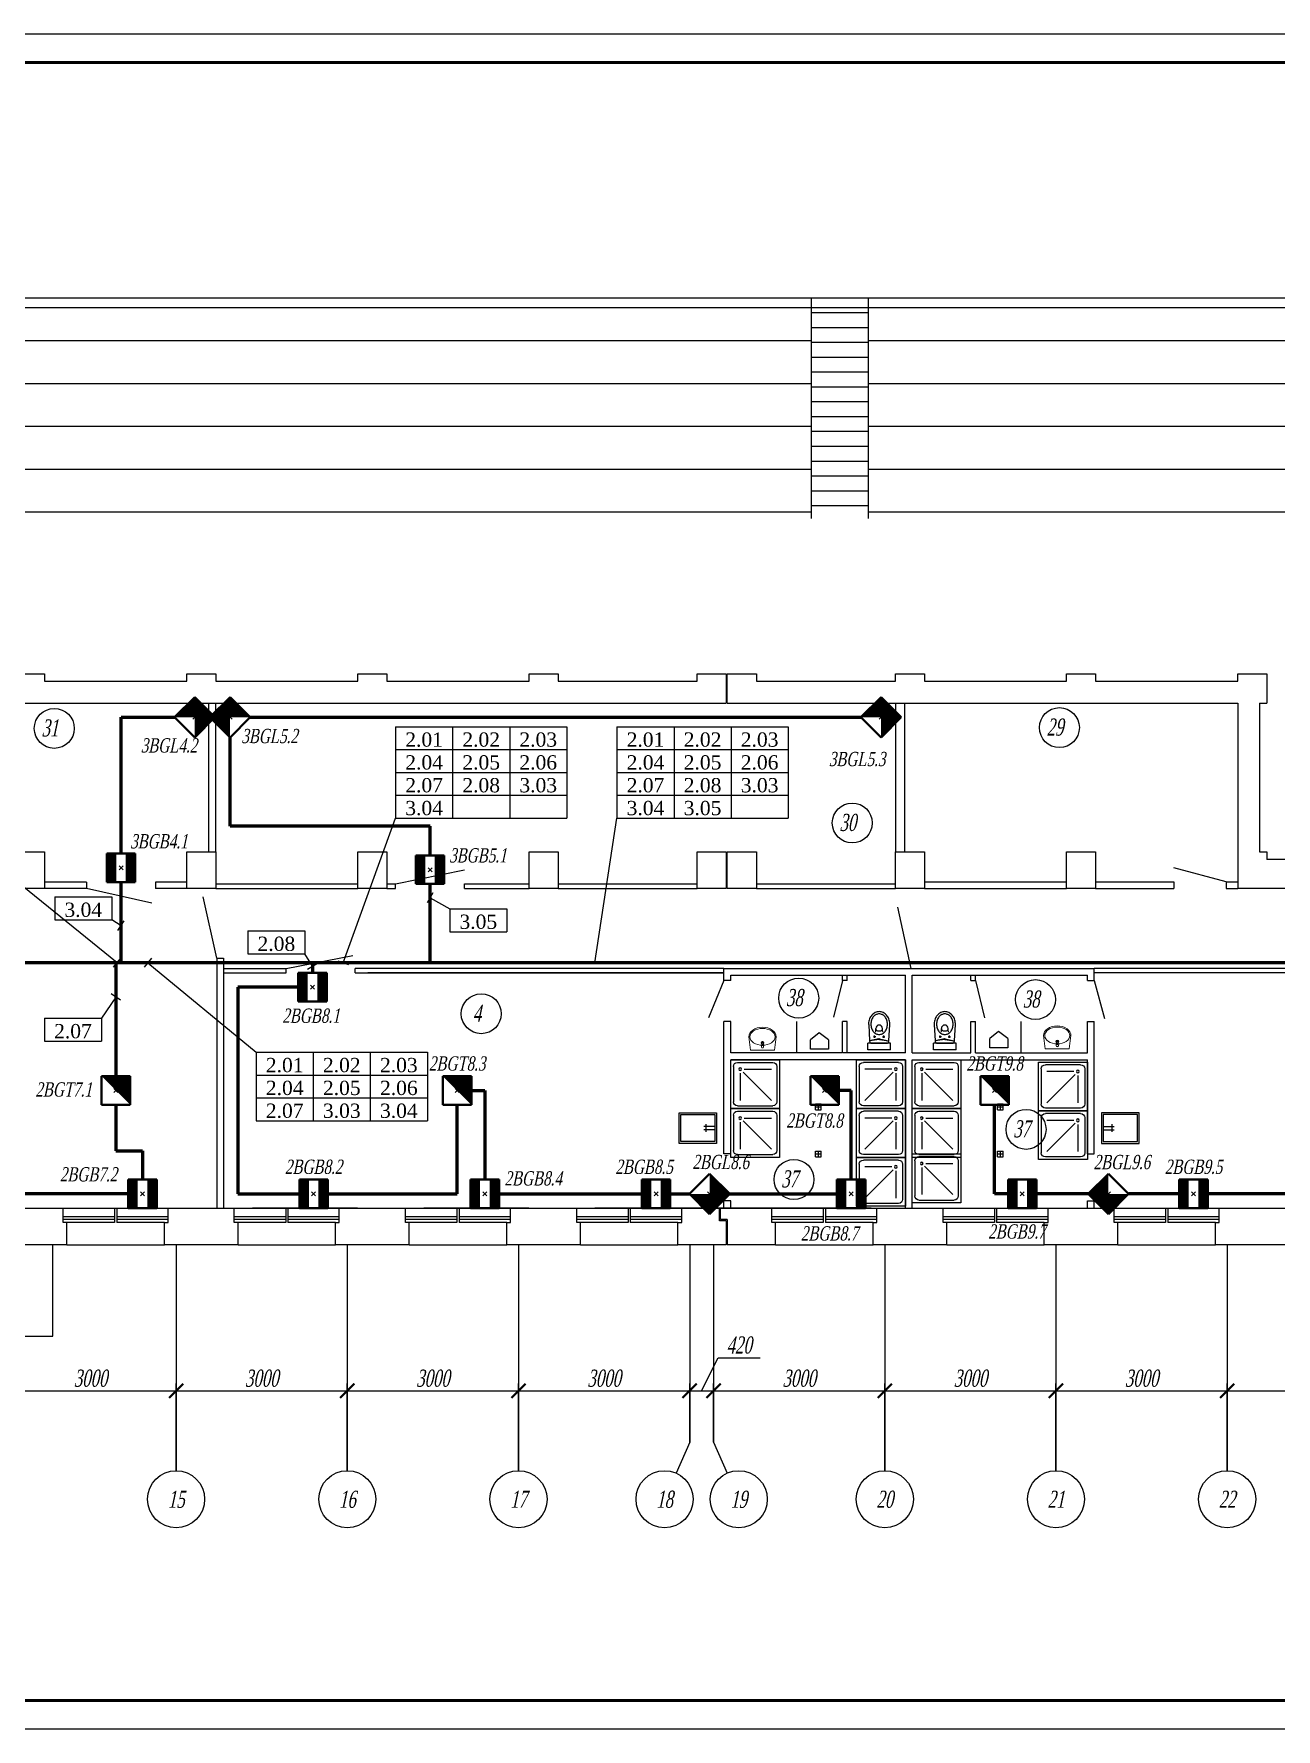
# Model space of a CAD drawing. Extents: x 0 to 1720, y -2086 to 3873.
# Drawn here: x 428.1 to 645.8, y -1192 to -895 of the extents above; entities that cross this region are included whole.
import ezdxf
from ezdxf.enums import TextEntityAlignment as Align

# ---------------------------------------------------------------- set-up
doc = ezdxf.new("R2010")
doc.units = 0
doc.layers.add('EL_DEVICE', color=1, linetype='Continuous', lineweight=40)
doc.layers.add('EL_KABLE', color=9, linetype='Continuous', lineweight=60)
for name, color, linetype in [('EL_DEVICE_NAME', 7, 'Continuous'), ('FORMAT', 134, 'Continuous'), ('OSI', 5, 'Continuous'), ('PLAN', 2, 'Continuous'), ('SYS_PIN', 7, 'Continuous')]:
    doc.layers.add(name, color=color, linetype=linetype)
doc.styles.add('R2_5', font='times.ttf', dxfattribs={"width": 0.65, "oblique": 12, "height": 2.5})
doc.styles.get("Standard").update_dxf_attribs({"font": 'times.ttf'})

# ---------------------------------------------------------------- blocks, each defined once
blk = doc.blocks.new('n')
for points in [[(-6527766, -4118616), (-6527107, -4118616), (-6527107, -4119151), (-6527766, -4119151)], [(-6527735, -4118647), (-6527137, -4118647), (-6527137, -4119120), (-6527735, -4119120)]]:
    blk.add_lwpolyline(points, close=True)
for points in [[(-6527735, -4118854), (-6527544, -4118854)], [(-6527735, -4118910), (-6527544, -4118910)], [(-6527580, -4118817), (-6527580, -4118951)]]:
    blk.add_lwpolyline(points)
blk = doc.blocks.new('раковина')
at = {"lineweight": 0}
for p, q in [((471040, 84579), (471009, 84347)), ((471029, 84347), (471034, 84376)), ((471034, 84376), (471046, 84404)), ((471459, 84579), (471040, 84579)), ((471040, 84578), (471040, 84578)), ((471046, 84404), (471067, 84429)), ((471067, 84429), (471094, 84451)), ((471094, 84451), (471127, 84470)), ((471127, 84470), (471165, 84483)), ((471165, 84483), (471207, 84492)), ((471207, 84492), (471250, 84495)), ((471231, 84521), (471231, 84525)), ((471233, 84489), (471231, 84521)), ((471236, 84481), (471241, 84439)), ((471239, 84502), (471261, 84502)), ((471239, 84502), (471261, 84502)), ((471239, 84490), (471239, 84502)), ((471250, 84495), (471293, 84492)), ((471259, 84439), (471264, 84481)), ((471261, 84502), (471261, 84490)), ((471267, 84489), (471269, 84521)), ((471269, 84521), (471269, 84525)), ((471293, 84492), (471334, 84483)), ((471334, 84483), (471372, 84470)), ((471372, 84470), (471405, 84451)), ((471405, 84451), (471433, 84429)), ((471433, 84429), (471453, 84404)), ((471453, 84404), (471466, 84376)), ((471489, 84347), (471459, 84579)), ((471459, 84578), (471459, 84578)), ((471466, 84376), (471469, 84347)), ((471009, 84347), (471014, 84314)), ((471014, 84314), (471028, 84283)), ((471028, 84283), (471050, 84253)), ((471034, 84318), (471029, 84347)), ((471046, 84291), (471034, 84318)), ((471067, 84265), (471046, 84291)), ((471050, 84253), (471080, 84228)), ((471094, 84243), (471067, 84265)), ((471080, 84228), (471116, 84207)), ((471127, 84225), (471094, 84243)), ((471116, 84207), (471158, 84191)), ((471165, 84211), (471127, 84225)), ((471158, 84191), (471203, 84182)), ((471207, 84203), (471165, 84211)), ((471203, 84182), (471250, 84179)), ((471250, 84200), (471207, 84203)), ((471293, 84203), (471250, 84200)), ((471250, 84179), (471297, 84182)), ((471334, 84211), (471293, 84203)), ((471297, 84182), (471342, 84191)), ((471372, 84225), (471334, 84211)), ((471342, 84191), (471383, 84207)), ((471405, 84243), (471372, 84225)), ((471383, 84207), (471420, 84228)), ((471433, 84265), (471405, 84243)), ((471420, 84228), (471449, 84253)), ((471453, 84291), (471433, 84265)), ((471449, 84253), (471472, 84283)), ((471466, 84318), (471453, 84291)), ((471469, 84347), (471466, 84318)), ((471472, 84283), (471485, 84314)), ((471485, 84314), (471489, 84347))]:
    blk.add_line(p, q, dxfattribs=at)
for centre, radius, start, end in [((471250, 84452), 24, 0, 180), ((471250, 84452), 24, 180, 0), ((471250, 84522), 20, 339.2856, 200.7144), ((471250, 84522), 19.2, 7.8374, 171.8967), ((471250, 84491), 16.9, 185.1696, 354.8304), ((471250, 84490), 16.9, 185.1696, 354.8304), ((471250, 84490), 10.9, 180, 0), ((471250, 84440), 8.95, 187.1389, 352.8611)]:
    blk.add_arc(centre, radius, start, end, dxfattribs=at)
blk = doc.blocks.new('PL_SHOWER_TRAY')
for p, q in [((0.45, 0.9), (-0.45, 0.9)), ((-0.45, 0.9), (-0.45, 0)), ((-0.4, 0.125), (-0.4, 0.775)), ((-0.325, 0.85), (0.325, 0.85)), ((-0.275, 0.25), (-0.275, 0.75)), ((-0.222, 0.228), (0.3, 0.75)), ((0.4, 0.125), (0.4, 0.775)), ((0.45, 0), (0.45, 0.9)), ((-0.45, 0), (0.45, 0)), ((-0.325, 0.05), (0.325, 0.05)), ((-0.2, 0.175), (0.3, 0.175))]:
    blk.add_line(p, q)
blk.add_circle((-0.275, 0.175), 0.025)
for centre, start, end in [((-0.325, 0.775), 90, 180), ((0.325, 0.775), 360, 90), ((-0.325, 0.125), 180, 270), ((0.325, 0.125), 270, 360)]:
    blk.add_arc(centre, 0.075, start, end)
blk = doc.blocks.new('PODDON')
at = {"xscale": -1000, "yscale": 1000, "zscale": 1000, "rotation": 270}
blk.add_blockref('PL_SHOWER_TRAY', (-338, -13), dxfattribs=at)
blk = doc.blocks.new('_ArchTick')
at = {"const_width": 0.15}
blk.add_lwpolyline([(-0.5, -0.5), (0.5, 0.5)], dxfattribs=at)
blk = doc.blocks.new('OS_DAT_BGB')
at = {"layer": 'EL_DEVICE'}
for p, q in [((-2.5, 2.5), (2.5, 2.5)), ((-2.5, -2.5), (-2.5, 2.5)), ((2.5, 2.5), (2.5, -2.5)), ((2.5, -2.5), (-2.5, -2.5))]:
    blk.add_line(p, q, dxfattribs=at)
at = {"layer": 'EL_DEVICE', "const_width": 1.67}
for points in [[(-1.67, 2.5), (-1.67, -2.5)], [(1.67, 2.5), (1.67, -2.5)]]:
    blk.add_lwpolyline(points, dxfattribs=at)
blk = doc.blocks.new('CONNECTOR_SQUARE')
at = {"layer": 'SYS_PIN'}
for p, q in [((-0.35, 0.35), (0.35, -0.35)), ((0.35, 0.35), (-0.35, -0.35))]:
    blk.add_line(p, q, dxfattribs=at)
blk = doc.blocks.new('OS_DAT_BGT')
at = {"layer": 'EL_DEVICE'}
for p, q in [((-2.5, 2.5), (2.5, 2.5)), ((-2.5, -2.5), (-2.5, 2.5)), ((2.5, 2.5), (2.5, -2.5)), ((2.5, -2.5), (-2.5, -2.5))]:
    blk.add_line(p, q, dxfattribs=at)
blk.add_lwpolyline([(2.5, 2.5, 0, 7.07, 0), (0, 0, 7.07, 7.07, 0)], format="xyseb", dxfattribs=at)
blk = doc.blocks.new('OS_DAT_BGL')
at = {"layer": 'EL_DEVICE'}
for p, q in [((-2.5, 2.5), (2.5, 2.5)), ((-2.5, -2.5), (-2.5, 2.5)), ((2.5, 2.5), (2.5, -2.5)), ((2.5, -2.5), (-2.5, -2.5))]:
    blk.add_line(p, q, dxfattribs=at)
for points in [[(-2.5, 2.5, 0, 7.07, 0), (0, 0, 7.07, 7.07, 0)], [(2.5, 2.5, 0, 7.07, 0), (0, 0, 7.07, 7.07, 0)]]:
    blk.add_lwpolyline(points, format="xyseb", dxfattribs=at)

msp = doc.modelspace()

# ---------------------------------------------------------------- linework, layer by layer
for p, q in [((491.46, -1016.38), (521.46, -1016.38)), ((491.46, -1016.38), (491.46, -1032.38)), ((501.46, -1016.38), (501.46, -1032.38)), ((511.46, -1016.38), (511.46, -1032.38)), ((521.46, -1016.38), (521.46, -1032.38)), ((530.26, -1016.38), (560.26, -1016.38)), ((530.26, -1016.38), (530.26, -1032.38)), ((540.26, -1016.38), (540.26, -1032.38)), ((550.26, -1016.38), (550.26, -1032.38)), ((560.26, -1016.38), (560.26, -1032.38)), ((491.46, -1020.38), (521.46, -1020.38)), ((530.26, -1020.38), (560.26, -1020.38)), ((491.46, -1024.38), (521.46, -1024.38)), ((530.26, -1024.38), (560.26, -1024.38)), ((491.46, -1028.38), (521.46, -1028.38)), ((530.26, -1028.38), (560.26, -1028.38)), ((482.26, -1057.73), (491.46, -1032.38)), ((491.46, -1032.38), (521.46, -1032.38)), ((526.36, -1057.73), (530.26, -1032.38)), ((530.26, -1032.38), (560.26, -1032.38)), ((442.67, -1057.73), (414.83, -1035.25)), ((431.73, -1046.2), (441.73, -1046.2)), ((431.73, -1046.2), (431.73, -1050.2)), ((441.73, -1046.2), (441.73, -1050.2)), ((497.98, -1045.51), (497.02, -1047.26)), ((497.5, -1046.38), (500.96, -1048.3)), ((500.96, -1048.3), (510.96, -1048.3)), ((500.96, -1048.3), (500.96, -1052.3)), ((510.96, -1048.3), (510.96, -1052.3)), ((431.73, -1050.2), (441.73, -1050.2)), ((443.35, -1051.25), (441.73, -1050.2)), ((442.8, -1052.08), (443.89, -1050.41)), ((465.57, -1052.16), (475.57, -1052.16)), ((465.57, -1052.16), (465.57, -1056.16)), ((475.57, -1052.16), (475.57, -1056.16)), ((500.96, -1052.3), (510.96, -1052.3)), ((442.04, -1058.51), (443.3, -1056.96)), ((448.66, -1056.96), (447.39, -1058.5)), ((465.57, -1056.16), (475.57, -1056.16)), ((476.9, -1058.33), (475.57, -1056.16)), ((448.03, -1057.73), (467.03, -1073.41)), ((476.05, -1058.86), (477.75, -1057.81)), ((481.32, -1057.39), (483.2, -1058.07)), ((525.37, -1057.58), (527.34, -1057.89)), ((443.27, -1064.3), (441.62, -1063.17)), ((442.45, -1063.74), (439.92, -1067.47)), ((429.92, -1067.47), (439.92, -1067.47)), ((429.92, -1067.47), (429.92, -1071.47)), ((439.92, -1067.47), (439.92, -1071.47)), ((429.92, -1071.47), (439.92, -1071.47)), ((467.03, -1073.41), (497.03, -1073.41)), ((467.03, -1073.41), (467.03, -1085.41)), ((477.03, -1073.41), (477.03, -1085.41)), ((487.03, -1073.41), (487.03, -1085.41)), ((497.03, -1073.41), (497.03, -1085.41)), ((467.03, -1077.41), (497.03, -1077.41)), ((467.03, -1081.41), (497.03, -1081.41)), ((467.03, -1085.41), (497.03, -1085.41))]:
    msp.add_line(p, q)
at = {"layer": 'EL_KABLE'}
for p, q in [((443.35, -1038.6), (443.35, -1014.73)), ((443.35, -1014.73), (452.71, -1014.73)), ((465.99, -1014.73), (573.01, -1014.73)), ((462.45, -1033.78), (462.45, -1018.26)), ((497.5, -1033.78), (462.45, -1033.78)), ((497.5, -1038.93), (497.5, -1033.78)), ((443.35, -1057.73), (443.35, -1043.6)), ((497.5, -1057.73), (497.5, -1043.93)), ((1183.2, -1057.73), (41.9, -1057.73)), ((1183.2, -1057.73), (69.9, -1057.73)), ((1183.2, -1057.73), (81.4, -1057.73)), ((1183.2, -1057.73), (101.73, -1057.73)), ((1183.2, -1057.73), (160.37, -1057.73)), ((1183.2, -1057.73), (206.74, -1057.73)), ((1183.2, -1057.73), (269.6, -1057.73)), ((1183.2, -1057.73), (442.45, -1057.73)), ((442.45, -1057.73), (442.45, -1077.63)), ((1183.2, -1057.73), (443.35, -1057.73)), ((1183.2, -1057.73), (476.9, -1057.73)), ((476.9, -1057.73), (476.9, -1059.53)), ((1183.2, -1057.73), (497.5, -1057.73)), ((474.4, -1062.03), (463.8, -1062.03)), ((463.8, -1062.03), (463.8, -1098.23)), ((504.75, -1080.13), (507.1, -1080.13)), ((507.1, -1080.13), (507.1, -1095.73)), ((571.3, -1080.13), (569.15, -1080.13)), ((571.3, -1095.73), (571.3, -1080.13)), ((442.45, -1082.63), (442.45, -1090.68)), ((502.25, -1098.23), (502.25, -1082.63)), ((596.45, -1098.23), (596.45, -1082.63)), ((442.45, -1090.68), (447.1, -1090.68)), ((447.1, -1090.68), (447.1, -1095.73)), ((444.6, -1098.23), (419.55, -1098.23)), ((463.8, -1098.23), (474.6, -1098.23)), ((479.6, -1098.23), (502.25, -1098.23)), ((509.6, -1098.23), (534.6, -1098.23)), ((539.6, -1098.23), (542.96, -1098.23)), ((550.04, -1098.23), (568.8, -1098.23)), ((598.8, -1098.23), (596.45, -1098.23)), ((612.86, -1098.23), (603.8, -1098.23)), ((628.8, -1098.23), (619.94, -1098.23)), ((656.65, -1098.23), (633.8, -1098.23))]:
    msp.add_line(p, q, dxfattribs=at)
at = {"layer": 'FORMAT'}
msp.add_lwpolyline([(0, -895), (1720.39, -895), (1720.39, -1192), (0, -1192)], close=True, dxfattribs=at)
at = {"layer": 'FORMAT', "lineweight": 50}
msp.add_lwpolyline([(20, -1187), (20, -900), (1715.39, -900), (1715.39, -1187)], close=True, dxfattribs=at)
at = {"layer": 'OSI'}
for p, q in [((453, -1107.13), (453, -1146.73)), ((453, -1107.75), (453, -1133.98)), ((483, -1107.13), (483, -1146.73)), ((483, -1107.75), (483, -1133.98)), ((513, -1107.13), (513, -1146.73)), ((513, -1107.75), (513, -1133.98)), ((543, -1107.13), (543, -1141.73)), ((543, -1107.75), (543, -1133.98)), ((543, -1107.75), (543, -1133.98)), ((547.2, -1107.13), (547.2, -1141.73)), ((547.2, -1107.75), (547.2, -1133.98)), ((577.2, -1107.13), (577.2, -1146.73)), ((577.2, -1107.75), (577.2, -1133.98)), ((607.2, -1107.13), (607.2, -1146.73)), ((607.2, -1107.75), (607.2, -1133.98)), ((607.2, -1107.75), (607.2, -1133.98)), ((637.2, -1107.13), (637.2, -1146.73)), ((637.2, -1107.75), (637.2, -1133.98)), ((637.2, -1107.75), (637.2, -1133.98)), ((453, -1108.73), (453, -1133.98)), ((483, -1109.35), (483, -1133.98)), ((513, -1108.73), (513, -1133.98)), ((547.2, -1109.35), (547.2, -1133.98)), ((577.2, -1108.73), (577.2, -1133.98)), ((545.1, -1132.73), (548.01, -1126.96)), ((548.01, -1126.96), (555.34, -1126.96)), ((421, -1132.73), (455, -1132.73)), ((451, -1132.73), (485, -1132.73)), ((481, -1132.73), (515, -1132.73)), ((511, -1132.73), (545, -1132.73)), ((541, -1132.73), (549.2, -1132.73)), ((545.2, -1132.73), (579.2, -1132.73)), ((575.2, -1132.73), (609.2, -1132.73)), ((605.2, -1132.73), (639.2, -1132.73)), ((635.2, -1132.73), (669.2, -1132.73))]:
    msp.add_line(p, q, dxfattribs=at)
at = {"layer": 'OSI', "lineweight": 25}
for p, q in [((453, -1146.73), (453, -1131.48)), ((453, -1146.73), (453, -1131.48)), ((483, -1146.73), (483, -1131.48)), ((483, -1146.73), (483, -1131.48)), ((513, -1146.73), (513, -1131.48)), ((513, -1146.73), (513, -1131.48)), ((543, -1141.73), (543, -1131.48)), ((543, -1141.73), (543, -1131.48)), ((547.2, -1141.73), (547.2, -1131.48)), ((547.2, -1141.73), (547.2, -1131.48)), ((577.2, -1146.73), (577.2, -1131.48)), ((577.2, -1146.73), (577.2, -1131.48)), ((607.2, -1146.73), (607.2, -1131.48)), ((607.2, -1146.73), (607.2, -1131.48)), ((637.2, -1146.73), (637.2, -1131.48)), ((637.2, -1146.73), (637.2, -1131.48)), ((543, -1141.73), (540.61, -1147.15)), ((547.2, -1141.73), (549.59, -1147.15))]:
    msp.add_line(p, q, dxfattribs=at)
for centre in [(453, -1151.73), (483, -1151.73), (513, -1151.73), (538.6, -1151.73), (551.6, -1151.73), (577.2, -1151.73), (607.2, -1151.73), (637.2, -1151.73)]:
    msp.add_circle(centre, 5, dxfattribs=at)
at = {"layer": 'PLAN'}
for p, q in [((33, -941.23), (1460.2, -941.23)), ((564.3, -941.23), (564.3, -979.89)), ((574.3, -941.23), (574.3, -979.89)), ((37.4, -942.93), (1380.89, -942.93)), ((564.3, -943.83), (574.3, -943.83)), ((564.3, -946.43), (574.3, -946.43)), ((397, -948.73), (564.3, -948.73)), ((564.3, -949.03), (574.3, -949.03)), ((574.3, -948.73), (719.05, -948.73)), ((564.3, -951.63), (574.3, -951.63)), ((397, -956.23), (564.3, -956.23)), ((564.3, -954.23), (574.3, -954.23)), ((574.3, -956.23), (719.05, -956.23)), ((564.3, -956.83), (574.3, -956.83)), ((564.3, -959.43), (574.3, -959.43)), ((564.3, -962.03), (574.3, -962.03)), ((397, -963.73), (564.3, -963.73)), ((564.3, -964.63), (574.3, -964.63)), ((574.3, -963.73), (719.05, -963.73)), ((564.3, -967.23), (574.3, -967.23)), ((564.3, -969.83), (574.3, -969.83)), ((397, -971.23), (564.3, -971.23)), ((564.3, -972.43), (574.3, -972.43)), ((574.3, -971.23), (719.05, -971.23)), ((564.3, -975.03), (574.3, -975.03)), ((397, -978.73), (564.3, -978.73)), ((564.3, -977.63), (574.3, -977.63)), ((574.3, -978.73), (719.05, -978.73)), ((424.85, -1007.13), (429.95, -1007.13)), ((429.95, -1007.13), (429.95, -1008.43)), ((429.95, -1008.43), (454.85, -1008.43)), ((454.85, -1007.13), (459.95, -1007.13)), ((454.85, -1008.43), (454.85, -1007.13)), ((459.95, -1007.13), (459.95, -1008.43)), ((459.95, -1008.43), (484.85, -1008.43)), ((484.85, -1007.13), (489.95, -1007.13)), ((484.85, -1008.43), (484.85, -1007.13)), ((489.95, -1007.13), (489.95, -1008.43)), ((489.95, -1008.43), (514.85, -1008.43)), ((514.85, -1007.13), (519.95, -1007.13)), ((514.85, -1008.43), (514.85, -1007.13)), ((519.95, -1007.13), (519.95, -1008.43)), ((519.95, -1008.43), (544.3, -1008.43)), ((544.3, -1007.13), (549.4, -1007.13)), ((544.3, -1008.43), (544.3, -1007.13)), ((549.4, -1007.13), (549.4, -1012.23)), ((549.6, -1007.13), (554.7, -1007.13)), ((549.6, -1012.23), (549.6, -1007.13)), ((554.7, -1007.13), (554.7, -1008.43)), ((554.7, -1008.43), (579.05, -1008.43)), ((579.05, -1007.13), (584.15, -1007.13)), ((579.05, -1008.43), (579.05, -1007.13)), ((584.15, -1007.13), (584.15, -1008.43)), ((584.15, -1008.43), (609.05, -1008.43)), ((609.05, -1007.13), (614.15, -1007.13)), ((609.05, -1008.43), (609.05, -1007.13)), ((614.15, -1007.13), (614.15, -1008.43)), ((614.15, -1008.43), (639.05, -1008.43)), ((639.05, -1007.13), (644.15, -1007.13)), ((639.05, -1008.43), (639.05, -1007.13)), ((644.15, -1007.13), (644.15, -1012.23)), ((249.95, -1012.23), (549.4, -1012.23)), ((458.75, -1038.33), (458.75, -1012.23)), ((459.95, -1038.33), (459.95, -1012.23)), ((549.6, -1012.23), (639.05, -1012.23)), ((579.05, -1012.23), (579.05, -1038.33)), ((580.65, -1012.23), (580.65, -1038.33)), ((639.05, -1012.23), (639.05, -1044.73)), ((642.85, -1012.23), (644.15, -1012.23)), ((642.85, -1012.23), (642.85, -1038.33)), ((424.85, -1038.33), (429.95, -1038.33)), ((429.95, -1038.33), (429.95, -1044.73)), ((454.85, -1044.73), (454.85, -1038.33)), ((454.85, -1038.33), (459.95, -1038.33)), ((459.95, -1038.33), (459.95, -1044.73)), ((484.85, -1044.73), (484.85, -1038.33)), ((484.85, -1038.33), (489.95, -1038.33)), ((489.95, -1038.33), (489.95, -1044.73)), ((514.85, -1044.73), (514.85, -1038.33)), ((514.85, -1038.33), (519.95, -1038.33)), ((519.95, -1038.33), (519.95, -1044.73)), ((544.3, -1044.73), (544.3, -1038.33)), ((544.3, -1038.33), (549.4, -1038.33)), ((549.4, -1038.33), (549.4, -1044.73)), ((549.6, -1044.73), (549.6, -1038.33)), ((549.6, -1038.33), (554.7, -1038.33)), ((554.7, -1038.33), (554.7, -1044.73)), ((579.05, -1044.73), (579.05, -1038.33)), ((579.05, -1038.33), (584.15, -1038.33)), ((584.15, -1038.33), (584.15, -1044.73)), ((609.05, -1044.73), (609.05, -1038.33)), ((609.05, -1038.33), (614.15, -1038.33)), ((614.15, -1038.33), (614.15, -1044.73)), ((642.85, -1038.33), (644.15, -1038.33)), ((644.15, -1038.33), (644.15, -1039.63)), ((491.45, -1043.93), (503.55, -1041.43)), ((637.05, -1043.53), (627.85, -1041.13)), ((669.05, -1039.63), (644.15, -1039.63)), ((429.95, -1044.73), (424.85, -1044.73)), ((437.3, -1043.6), (429.95, -1043.6)), ((437.3, -1044.73), (429.95, -1044.73)), ((437.3, -1043.6), (437.3, -1044.73)), ((448.75, -1047.31), (437.3, -1044.73)), ((454.85, -1043.6), (449.4, -1043.6)), ((449.4, -1043.6), (449.4, -1044.73)), ((454.85, -1044.73), (449.4, -1044.73)), ((459.95, -1044.73), (454.85, -1044.73)), ((459.95, -1043.93), (483.35, -1043.93)), ((459.95, -1044.73), (483.35, -1044.73)), ((483.35, -1043.93), (484.85, -1043.93)), ((483.35, -1044.73), (484.85, -1044.73)), ((489.95, -1044.73), (484.85, -1044.73)), ((489.95, -1043.93), (491.45, -1043.93)), ((489.95, -1044.73), (491.45, -1044.73)), ((491.45, -1044.73), (491.45, -1043.93)), ((503.55, -1043.93), (514.85, -1043.93)), ((503.55, -1044.73), (503.55, -1043.93)), ((503.55, -1044.73), (514.85, -1044.73)), ((519.95, -1044.73), (514.85, -1044.73)), ((519.95, -1043.93), (544.3, -1043.93)), ((519.95, -1044.73), (544.3, -1044.73)), ((549.4, -1044.73), (544.3, -1044.73)), ((554.7, -1044.73), (549.6, -1044.73)), ((554.7, -1043.93), (579.05, -1043.93)), ((554.7, -1044.73), (579.05, -1044.73)), ((584.15, -1044.73), (579.05, -1044.73)), ((584.15, -1043.53), (609.05, -1043.53)), ((584.15, -1044.73), (609.05, -1044.73)), ((614.15, -1044.73), (609.05, -1044.73)), ((614.15, -1043.53), (627.85, -1043.53)), ((614.15, -1044.73), (627.85, -1044.73)), ((627.85, -1043.53), (627.85, -1044.73)), ((637.05, -1043.53), (639.05, -1043.53)), ((637.05, -1043.53), (637.05, -1044.73)), ((637.05, -1044.73), (639.05, -1044.73)), ((740.5, -1044.73), (639.05, -1044.73)), ((460.11, -1056.93), (457.73, -1046.17)), ((581.83, -1058.73), (579.46, -1047.97)), ((460.11, -1056.93), (461.3, -1056.93)), ((460.11, -1056.93), (460.11, -1100.86)), ((461.3, -1056.93), (461.3, -1059.53)), ((472.3, -1058.73), (483.97, -1056.44)), ((461.3, -1058.73), (472.3, -1058.73)), ((461.3, -1059.53), (472.3, -1059.53)), ((461.3, -1059.53), (461.3, -1100.73)), ((472.3, -1059.53), (472.3, -1058.73)), ((549, -1058.73), (484.4, -1058.73)), ((484.4, -1059.53), (484.4, -1058.73)), ((484.4, -1059.53), (549, -1059.53)), ((549, -1059.53), (486.6, -1059.53)), ((549, -1060.83), (549, -1058.73)), ((549, -1058.73), (613.9, -1058.73)), ((550.2, -1060.83), (550.2, -1059.93)), ((550.2, -1059.93), (580.8, -1059.93)), ((569.8, -1060.83), (569.8, -1059.93)), ((570.6, -1060.83), (570.6, -1059.93)), ((580.8, -1073.53), (580.8, -1059.93)), ((582, -1073.53), (582, -1059.93)), ((582, -1059.93), (612.7, -1059.93)), ((592.3, -1060.83), (592.3, -1059.93)), ((593.1, -1060.83), (593.1, -1059.93)), ((612.7, -1060.83), (612.7, -1059.93)), ((678.5, -1058.73), (613.9, -1058.73)), ((613.9, -1060.83), (613.9, -1058.73)), ((678.51, -1059.53), (613.91, -1059.53)), ((549, -1060.83), (546.3, -1067.37)), ((550.2, -1060.83), (549, -1060.83)), ((569.8, -1060.83), (568.23, -1067.29)), ((570.6, -1060.83), (569.8, -1060.83)), ((592.3, -1060.83), (593.1, -1060.83)), ((593.1, -1060.83), (594.67, -1067.37)), ((612.7, -1060.83), (613.9, -1060.83)), ((613.9, -1060.83), (615.71, -1067.5)), ((549, -1091.23), (549, -1068.03)), ((550.2, -1068.03), (549, -1068.03)), ((550.2, -1073.53), (550.2, -1068.03)), ((561.78, -1073.53), (561.78, -1068.03)), ((569.8, -1073.53), (569.8, -1068.03)), ((570.6, -1068.03), (569.8, -1068.03)), ((569.8, -1073.53), (569.8, -1068.03)), ((570.6, -1073.53), (570.6, -1068.03)), ((574.37, -1068.54), (574.54, -1071.42)), ((577.89, -1071.42), (578.06, -1068.54)), ((585.87, -1068.54), (586.04, -1071.42)), ((589.39, -1071.42), (589.56, -1068.54)), ((592.3, -1073.53), (592.3, -1068.03)), ((592.3, -1068.03), (593.1, -1068.03)), ((593.1, -1073.53), (593.1, -1068.03)), ((601.12, -1073.53), (601.12, -1068.03)), ((612.7, -1073.53), (612.7, -1068.03)), ((612.7, -1068.03), (613.9, -1068.03)), ((613.9, -1091.23), (613.9, -1068.03)), ((565.68, -1069.99), (564.17, -1071.25)), ((564.17, -1072.85), (564.17, -1071.25)), ((567.32, -1071.25), (565.68, -1069.99)), ((567.32, -1071.25), (567.32, -1072.85)), ((578.21, -1071.8), (574.21, -1071.8)), ((578.21, -1071.8), (574.21, -1071.8)), ((574.21, -1073), (574.21, -1071.8)), ((574.21, -1073), (574.21, -1071.8)), ((576.14, -1071.07), (574.54, -1071.4)), ((574.54, -1071.42), (574.55, -1071.61)), ((576.19, -1071.2), (574.56, -1071.4)), ((574.75, -1071.8), (577.68, -1071.8)), ((575.61, -1070.7), (575.21, -1070.7)), ((575.41, -1070.9), (575.41, -1070.5)), ((575.61, -1069.35), (575.61, -1069.25)), ((575.61, -1069.7), (575.61, -1069.35)), ((575.91, -1069.65), (576.51, -1069.65)), ((576.24, -1071.2), (577.87, -1071.4)), ((576.28, -1071.07), (577.87, -1071.4)), ((576.81, -1069.35), (576.81, -1069.25)), ((576.81, -1069.7), (576.81, -1069.35)), ((576.81, -1070.7), (577.21, -1070.7)), ((577.01, -1070.9), (577.01, -1070.5)), ((577.87, -1071.61), (577.89, -1071.42)), ((578.21, -1073), (578.21, -1071.8)), ((578.21, -1073), (578.21, -1071.8)), ((589.71, -1071.8), (585.71, -1071.8)), ((589.71, -1071.8), (585.71, -1071.8)), ((585.71, -1073), (585.71, -1071.8)), ((585.71, -1073), (585.71, -1071.8)), ((587.64, -1071.07), (586.04, -1071.4)), ((586.04, -1071.42), (586.05, -1071.61)), ((587.69, -1071.2), (586.05, -1071.4)), ((586.25, -1071.8), (589.17, -1071.8)), ((587.11, -1070.7), (586.71, -1070.7)), ((586.91, -1070.9), (586.91, -1070.5)), ((587.11, -1069.35), (587.11, -1069.25)), ((587.11, -1069.7), (587.11, -1069.35)), ((587.41, -1069.65), (588.01, -1069.65)), ((587.74, -1071.2), (589.37, -1071.4)), ((587.78, -1071.07), (589.37, -1071.4)), ((588.31, -1069.35), (588.31, -1069.25)), ((588.31, -1069.7), (588.31, -1069.35)), ((588.31, -1070.7), (588.71, -1070.7)), ((588.51, -1070.9), (588.51, -1070.5)), ((589.37, -1071.61), (589.39, -1071.42)), ((589.71, -1073), (589.71, -1071.8)), ((589.71, -1073), (589.71, -1071.8)), ((597.14, -1069.77), (595.63, -1071.03)), ((595.63, -1072.63), (595.63, -1071.03)), ((598.78, -1071.03), (597.14, -1069.77)), ((598.78, -1071.03), (598.78, -1072.63)), ((569.8, -1073.53), (550.2, -1073.53)), ((550.2, -1091.23), (550.2, -1074.73)), ((580.8, -1074.73), (550.2, -1074.73)), ((567.32, -1072.85), (564.17, -1072.85)), ((580.8, -1073.53), (569.9, -1073.53)), ((578.21, -1073), (574.21, -1073)), ((580.8, -1100.75), (580.8, -1074.73)), ((582, -1073.53), (592.3, -1073.53)), ((582, -1074.73), (612.7, -1074.73)), ((582, -1100.7), (582, -1074.73)), ((589.71, -1073), (585.71, -1073)), ((593.1, -1073.53), (612.7, -1073.53)), ((598.78, -1072.63), (595.63, -1072.63)), ((612.7, -1091.23), (612.7, -1074.73)), ((565.07, -1083.48), (565.07, -1082.48)), ((565.07, -1082.48), (566.07, -1082.48)), ((565.07, -1082.98), (566.07, -1082.98)), ((565.07, -1083.48), (566.07, -1083.48)), ((565.57, -1083.48), (565.57, -1082.48)), ((566.07, -1083.48), (566.07, -1082.48)), ((596.97, -1083.48), (596.97, -1082.48)), ((596.97, -1082.48), (597.97, -1082.48)), ((596.97, -1082.98), (597.97, -1082.98)), ((596.97, -1083.48), (597.97, -1083.48)), ((597.47, -1083.48), (597.47, -1082.48)), ((597.97, -1083.48), (597.97, -1082.48)), ((550.2, -1091.23), (549, -1091.23)), ((565.07, -1091.73), (565.07, -1090.73)), ((565.07, -1090.73), (566.07, -1090.73)), ((565.07, -1091.23), (566.07, -1091.23)), ((565.07, -1091.73), (566.07, -1091.73)), ((565.57, -1091.73), (565.57, -1090.73)), ((566.07, -1091.73), (566.07, -1090.73)), ((596.97, -1091.73), (596.97, -1090.73)), ((596.97, -1090.73), (597.97, -1090.73)), ((596.97, -1091.23), (597.97, -1091.23)), ((596.97, -1091.73), (597.97, -1091.73)), ((597.47, -1091.73), (597.47, -1090.73)), ((597.97, -1091.73), (597.97, -1090.73)), ((612.7, -1091.23), (613.9, -1091.23)), ((421.6, -1100.73), (433.2, -1100.73)), ((433.2, -1103.23), (433.2, -1100.73)), ((433.2, -1100.73), (451.6, -1100.73)), ((442.2, -1100.73), (442.2, -1103.23)), ((442.6, -1100.73), (442.6, -1103.23)), ((451.6, -1100.73), (463.2, -1100.73)), ((451.6, -1103.23), (451.6, -1100.73)), ((463.2, -1103.23), (463.2, -1100.73)), ((463.2, -1100.73), (481.6, -1100.73)), ((484.8, -1100.73), (466.4, -1100.73)), ((472.2, -1100.73), (472.2, -1103.23)), ((472.6, -1100.73), (472.6, -1103.23)), ((481.6, -1100.73), (493.2, -1100.73)), ((481.6, -1103.23), (481.6, -1100.73)), ((493.2, -1103.23), (493.2, -1100.73)), ((493.2, -1100.73), (511.6, -1100.73)), ((514.8, -1100.73), (496.4, -1100.73)), ((502.2, -1100.73), (502.2, -1103.23)), ((502.6, -1100.73), (502.6, -1103.23)), ((511.6, -1100.73), (523.2, -1100.73)), ((511.6, -1103.23), (511.6, -1100.73)), ((523.2, -1103.23), (523.2, -1100.73)), ((523.2, -1100.73), (541.6, -1100.73)), ((544.8, -1100.73), (526.4, -1100.73)), ((532.2, -1100.73), (532.2, -1103.23)), ((532.6, -1100.73), (532.6, -1103.23)), ((541.6, -1100.73), (548.2, -1100.73)), ((541.6, -1103.23), (541.6, -1100.73)), ((556.4, -1100.73), (544.8, -1100.73)), ((548.2, -1102.93), (548.2, -1100.73)), ((548.4, -1100.73), (557.4, -1100.73)), ((548.4, -1102.73), (548.4, -1100.73)), ((549, -1100.73), (549, -1099.43)), ((550.2, -1099.43), (549, -1099.43)), ((550.2, -1100.73), (550.2, -1099.43)), ((574.8, -1100.73), (556.4, -1100.73)), ((557.4, -1103.23), (557.4, -1100.73)), ((557.4, -1100.73), (575.8, -1100.73)), ((566.4, -1100.73), (566.4, -1103.23)), ((566.8, -1100.73), (566.8, -1103.23)), ((575.8, -1100.73), (587.4, -1100.73)), ((575.8, -1103.23), (575.8, -1100.73)), ((587.4, -1103.23), (587.4, -1100.73)), ((587.4, -1100.73), (605.8, -1100.73)), ((596.4, -1100.73), (596.4, -1103.23)), ((596.8, -1100.73), (596.8, -1103.23)), ((605.8, -1100.73), (617.4, -1100.73)), ((605.8, -1103.23), (605.8, -1100.73)), ((612.7, -1100.73), (612.7, -1099.43)), ((612.7, -1099.43), (613.9, -1099.43)), ((613.9, -1100.73), (613.9, -1099.43)), ((617.4, -1103.23), (617.4, -1100.73)), ((617.4, -1100.73), (635.8, -1100.73)), ((626.4, -1100.73), (626.4, -1103.23)), ((626.8, -1100.73), (626.8, -1103.23)), ((635.8, -1100.73), (647.4, -1100.73)), ((635.8, -1103.23), (635.8, -1100.73)), ((442.2, -1102.23), (433.2, -1102.23)), ((442.2, -1102.73), (433.2, -1102.73)), ((433.85, -1103.23), (433.2, -1103.23)), ((433.85, -1107.13), (433.85, -1103.23)), ((442.2, -1103.23), (433.85, -1103.23)), ((451.6, -1102.23), (442.6, -1102.23)), ((451.6, -1102.73), (442.6, -1102.73)), ((450.95, -1103.23), (442.6, -1103.23)), ((450.95, -1107.13), (450.95, -1103.23)), ((450.95, -1103.23), (451.6, -1103.23)), ((472.2, -1102.23), (463.2, -1102.23)), ((472.2, -1102.73), (463.2, -1102.73)), ((463.85, -1103.23), (463.2, -1103.23)), ((463.85, -1107.13), (463.85, -1103.23)), ((472.2, -1103.23), (463.85, -1103.23)), ((481.6, -1102.23), (472.6, -1102.23)), ((481.6, -1102.73), (472.6, -1102.73)), ((480.95, -1103.23), (472.6, -1103.23)), ((480.95, -1107.13), (480.95, -1103.23)), ((480.95, -1103.23), (481.6, -1103.23)), ((502.2, -1102.23), (493.2, -1102.23)), ((502.2, -1102.73), (493.2, -1102.73)), ((493.85, -1103.23), (493.2, -1103.23)), ((493.85, -1107.13), (493.85, -1103.23)), ((502.2, -1103.23), (493.85, -1103.23)), ((511.6, -1102.23), (502.6, -1102.23)), ((511.6, -1102.73), (502.6, -1102.73)), ((510.95, -1103.23), (502.6, -1103.23)), ((510.95, -1107.13), (510.95, -1103.23)), ((510.95, -1103.23), (511.6, -1103.23)), ((532.2, -1102.23), (523.2, -1102.23)), ((532.2, -1102.73), (523.2, -1102.73)), ((523.85, -1103.23), (523.2, -1103.23)), ((523.85, -1107.13), (523.85, -1103.23)), ((532.2, -1103.23), (523.85, -1103.23)), ((541.6, -1102.23), (532.6, -1102.23)), ((541.6, -1102.73), (532.6, -1102.73)), ((540.95, -1103.23), (532.6, -1103.23)), ((540.95, -1107.13), (540.95, -1103.23)), ((540.95, -1103.23), (541.6, -1103.23)), ((549.4, -1102.93), (548.2, -1102.93)), ((549.6, -1102.73), (548.4, -1102.73)), ((549.4, -1102.93), (549.4, -1107.13)), ((549.6, -1102.73), (549.6, -1107.13)), ((566.4, -1102.23), (557.4, -1102.23)), ((566.4, -1102.73), (557.4, -1102.73)), ((558.05, -1103.23), (557.4, -1103.23)), ((558.05, -1107.13), (558.05, -1103.23)), ((566.4, -1103.23), (558.05, -1103.23)), ((575.8, -1102.23), (566.8, -1102.23)), ((575.8, -1102.73), (566.8, -1102.73)), ((575.15, -1103.23), (566.8, -1103.23)), ((575.15, -1107.13), (575.15, -1103.23)), ((575.15, -1103.23), (575.8, -1103.23)), ((596.4, -1102.23), (587.4, -1102.23)), ((596.4, -1102.73), (587.4, -1102.73)), ((588.05, -1103.23), (587.4, -1103.23)), ((588.05, -1107.13), (588.05, -1103.23)), ((596.4, -1103.23), (588.05, -1103.23)), ((605.8, -1102.23), (596.8, -1102.23)), ((605.8, -1102.73), (596.8, -1102.73)), ((605.15, -1103.23), (596.8, -1103.23)), ((605.15, -1107.13), (605.15, -1103.23)), ((605.15, -1103.23), (605.8, -1103.23)), ((626.4, -1102.23), (617.4, -1102.23)), ((626.4, -1102.73), (617.4, -1102.73)), ((618.05, -1103.23), (617.4, -1103.23)), ((618.05, -1107.13), (618.05, -1103.23)), ((626.4, -1103.23), (618.05, -1103.23)), ((635.8, -1102.23), (626.8, -1102.23)), ((635.8, -1102.73), (626.8, -1102.73)), ((635.15, -1103.23), (626.8, -1103.23)), ((635.15, -1107.13), (635.15, -1103.23)), ((635.15, -1103.23), (635.8, -1103.23)), ((433.85, -1107.13), (422.25, -1107.13)), ((431.4, -1123.13), (431.4, -1107.13)), ((433.85, -1107.13), (450.95, -1107.13)), ((463.85, -1107.13), (450.95, -1107.13)), ((463.85, -1107.13), (480.95, -1107.13)), ((493.85, -1107.13), (480.95, -1107.13)), ((493.85, -1107.13), (510.95, -1107.13)), ((523.85, -1107.13), (510.95, -1107.13)), ((523.85, -1107.13), (540.95, -1107.13)), ((549.4, -1107.13), (540.95, -1107.13)), ((558.05, -1107.13), (549.6, -1107.13)), ((558.05, -1107.13), (575.15, -1107.13)), ((588.05, -1107.13), (575.15, -1107.13)), ((588.05, -1107.13), (605.15, -1107.13)), ((618.05, -1107.13), (605.15, -1107.13)), ((618.05, -1107.13), (635.15, -1107.13)), ((648.05, -1107.13), (635.15, -1107.13)), ((333.4, -1123.13), (431.4, -1123.13))]:
    msp.add_line(p, q, dxfattribs=at)
for centre, radius in [((431.65, -1016.68), 3.5), ((607.8, -1016.54), 3.5), ((571.49, -1033.25), 3.5), ((506.47, -1066.67), 3.5), ((562.11, -1063.93), 3.5), ((603.61, -1064.19), 3.5), ((575.41, -1070.7), 0.1), ((577.01, -1070.7), 0.1), ((586.91, -1070.7), 0.1), ((588.51, -1070.7), 0.1), ((601.95, -1086.93), 3.5), ((561.28, -1095.7), 3.5)]:
    msp.add_circle(centre, radius, dxfattribs=at)
for centre, radius, start, end in [((576.74, -1068.4), 2.38, 159.9529, 180), ((576.74, -1068.4), 2.38, 180, 183.4385), ((576.48, -1068.31), 2.1, 138.6215, 159.9529), ((576.99, -1068.5), 2.23, 161.5476, 180), ((576.99, -1068.5), 2.23, 180, 198.4524), ((576.61, -1068.37), 1.83, 141.1466, 161.5476), ((576.32, -1068.16), 1.88, 115.1824, 138.6215), ((576.37, -1068.18), 1.52, 117.2121, 141.1466), ((576.21, -1067.94), 1.64, 90, 115.1824), ((576.21, -1069.25), 0.6, 0, 180), ((576.21, -1067.88), 1.18, 90, 117.2121), ((576.21, -1067.94), 1.64, 64.8176, 90), ((576.21, -1067.88), 1.18, 62.7879, 90), ((576.06, -1068.18), 1.52, 38.8534, 62.7879), ((576.11, -1068.16), 1.88, 41.3785, 64.8176), ((575.82, -1068.37), 1.83, 18.4524, 38.8534), ((575.94, -1068.31), 2.1, 20.0471, 41.3785), ((575.44, -1068.5), 2.23, 0, 18.4524), ((575.44, -1068.5), 2.23, 341.5476, 0), ((575.68, -1068.4), 2.38, 0, 20.0471), ((575.68, -1068.4), 2.38, 356.5615, 0), ((588.24, -1068.4), 2.38, 159.9529, 180), ((588.24, -1068.4), 2.38, 180, 183.4385), ((587.98, -1068.31), 2.1, 138.6215, 159.9529), ((588.49, -1068.5), 2.23, 161.5476, 180), ((588.49, -1068.5), 2.23, 180, 198.4524), ((588.11, -1068.37), 1.83, 141.1466, 161.5476), ((587.82, -1068.16), 1.88, 115.1824, 138.6215), ((587.87, -1068.18), 1.52, 117.2121, 141.1466), ((587.71, -1067.94), 1.64, 90, 115.1824), ((587.71, -1069.25), 0.6, 0, 180), ((587.71, -1067.88), 1.18, 90, 117.2121), ((587.71, -1067.94), 1.64, 64.8176, 90), ((587.71, -1067.88), 1.18, 62.7879, 90), ((587.56, -1068.18), 1.52, 38.8534, 62.7879), ((587.61, -1068.16), 1.88, 41.3785, 64.8176), ((587.32, -1068.37), 1.83, 18.4524, 38.8534), ((587.44, -1068.31), 2.1, 20.0471, 41.3785), ((586.93, -1068.5), 2.23, 360, 18.4524), ((586.93, -1068.5), 2.23, 341.5476, 0), ((587.18, -1068.4), 2.38, 360, 20.0471), ((587.18, -1068.4), 2.38, 356.5615, 0), ((574.56, -1071.42), 0.0186, 101.8091, 183.4385), ((574.75, -1071.6), 0.2, 183.4385, 270), ((576.61, -1068.63), 1.83, 198.4524, 218.8534), ((576.37, -1068.82), 1.52, 218.8534, 242.7879), ((575.51, -1069.7), 0.1, 270, 0), ((575.91, -1069.35), 0.3, 180, 270), ((576.21, -1069.12), 1.18, 242.7879, 270), ((576.21, -1071.4), 0.343, 78.1909, 101.8091), ((576.21, -1071.4), 0.199, 83.1871, 96.8129), ((576.21, -1069.12), 1.18, 270, 297.2121), ((576.51, -1069.35), 0.3, 270, 0), ((576.06, -1068.82), 1.52, 297.2121, 321.1466), ((576.91, -1069.7), 0.1, 180, 270), ((575.82, -1068.63), 1.83, 321.1466, 341.5476), ((577.68, -1071.6), 0.2, 270, 356.5615), ((577.87, -1071.42), 0.0186, 356.5615, 78.1909), ((586.06, -1071.42), 0.0186, 101.8091, 183.4385), ((586.25, -1071.6), 0.2, 183.4385, 270), ((588.11, -1068.63), 1.83, 198.4524, 218.8534), ((587.87, -1068.82), 1.52, 218.8534, 242.7879), ((587.01, -1069.7), 0.1, 270, 0), ((587.41, -1069.35), 0.3, 180, 270), ((587.71, -1069.12), 1.18, 242.7879, 270), ((587.71, -1071.4), 0.343, 78.1909, 101.8091), ((587.71, -1071.4), 0.199, 83.1871, 96.8129), ((587.71, -1069.12), 1.18, 270, 297.2121), ((588.01, -1069.35), 0.3, 270, 0), ((587.56, -1068.82), 1.52, 297.2121, 321.1466), ((588.41, -1069.7), 0.1, 180, 270), ((587.32, -1068.63), 1.83, 321.1466, 341.5476), ((589.17, -1071.6), 0.2, 270, 356.5615), ((589.37, -1071.42), 0.0186, 356.5615, 78.1909)]:
    msp.add_arc(centre, radius, start, end, dxfattribs=at)

# ---------------------------------------------------------------- block references
for p, rotation in [((456.25, -1014.73), 315), ((462.45, -1014.73), 45), ((576.55, -1014.73), 315), ((546.5, -1098.23), 225), ((616.4, -1098.23), 135)]:
    msp.add_blockref('OS_DAT_BGL', p, dxfattribs=dict(rotation=rotation))
for name, p in [('CONNECTOR_SQUARE', (456.25, -1014.73)), ('CONNECTOR_SQUARE', (462.45, -1014.73)), ('CONNECTOR_SQUARE', (576.55, -1014.73)), ('OS_DAT_BGB', (443.35, -1041.1)), ('OS_DAT_BGB', (497.5, -1041.43)), ('CONNECTOR_SQUARE', (443.35, -1041.1)), ('CONNECTOR_SQUARE', (497.5, -1041.43)), ('OS_DAT_BGB', (476.9, -1062.03)), ('CONNECTOR_SQUARE', (476.9, -1062.03)), ('OS_DAT_BGT', (442.45, -1080.13)), ('OS_DAT_BGT', (502.25, -1080.13)), ('OS_DAT_BGT', (566.65, -1080.13)), ('OS_DAT_BGT', (596.45, -1080.13)), ('CONNECTOR_SQUARE', (442.45, -1080.13)), ('CONNECTOR_SQUARE', (502.25, -1080.13)), ('CONNECTOR_SQUARE', (566.65, -1080.13)), ('CONNECTOR_SQUARE', (596.45, -1080.13)), ('OS_DAT_BGB', (447.1, -1098.23)), ('OS_DAT_BGB', (477.1, -1098.23)), ('OS_DAT_BGB', (507.1, -1098.23)), ('OS_DAT_BGB', (537.1, -1098.23)), ('OS_DAT_BGB', (571.3, -1098.23)), ('OS_DAT_BGB', (601.3, -1098.23)), ('OS_DAT_BGB', (631.3, -1098.23)), ('CONNECTOR_SQUARE', (447.1, -1098.23)), ('CONNECTOR_SQUARE', (477.1, -1098.23)), ('CONNECTOR_SQUARE', (507.1, -1098.23)), ('CONNECTOR_SQUARE', (537.1, -1098.23)), ('CONNECTOR_SQUARE', (546.5, -1098.23)), ('CONNECTOR_SQUARE', (571.3, -1098.23)), ('CONNECTOR_SQUARE', (601.3, -1098.23)), ('CONNECTOR_SQUARE', (616.4, -1098.23)), ('CONNECTOR_SQUARE', (631.3, -1098.23))]:
    msp.add_blockref(name, p)
at = {"layer": 'OSI', "xscale": 2.5, "yscale": 2.5, "zscale": 2.5}
for p in [(453, -1132.73), (483, -1132.73), (513, -1132.73), (543, -1132.73), (547.2, -1132.73), (577.2, -1132.73), (607.2, -1132.73), (637.2, -1132.73)]:
    msp.add_blockref('_ArchTick', p, dxfattribs=at)
at = {"layer": 'OSI', "xscale": 2.5, "yscale": 2.5, "zscale": 2.5, "rotation": 180}
for p in [(453, -1132.73), (483, -1132.73), (513, -1132.73), (543, -1132.73), (547.2, -1132.73), (577.2, -1132.73), (607.2, -1132.73), (637.2, -1132.73)]:
    msp.add_blockref('_ArchTick', p, dxfattribs=at)
at = {"layer": 'PLAN'}
for name, p, xscale, yscale, zscale, rotation in [('раковина', (-4156.73, -227.24), -0.01, 0.01, 0.01, 180), ('раковина', (-4105.07, -227.02), -0.01, 0.01, 0.01, 180), ('PODDON', (554.6, -1077.94), 0.0095, 0.0095, 0.0095, 270), ('PODDON', (577.59, -1079.13), 0.0095, 0.0095, 0.0095, 180), ('PODDON', (586.4, -1077.94), 0.0095, 0.0095, 0.0095, 270), ('PODDON', (609.49, -1079.53), 0.0095, 0.0095, 0.0095, 180), ('n', (-64729.93, -42275.55), 0.01, 0.01, 0.01, 180), ('PODDON', (554.6, -1086.49), 0.0095, 0.0095, 0.0095, 270), ('PODDON', (577.59, -1087.68), 0.0095, 0.0095, 0.0095, 180), ('PODDON', (586.4, -1086.49), 0.0095, 0.0095, 0.0095, 270), ('PODDON', (609.49, -1088.08), 0.0095, 0.0095, 0.0095, 180), ('n', (65892.83, -42275.55), -0.01, 0.01, 0.01, 180), ('PODDON', (577.59, -1096.23), 0.0095, 0.0095, 0.0095, 180), ('PODDON', (586.4, -1094.44), 0.0095, 0.0095, 0.0095, 270)]:
    msp.add_blockref(name, p, dxfattribs=dict(at, xscale=xscale, yscale=yscale, zscale=zscale, rotation=rotation))

# ---------------------------------------------------------------- texts
at = {"char_height": 2.5, "attachment_point": 2, "line_spacing_factor": 0.96}
for s, insert in [('2.01', (496.46, -1017.38)), ('2.02', (506.46, -1017.38)), ('2.03', (516.46, -1017.38)), ('2.01', (535.26, -1017.38)), ('2.02', (545.26, -1017.38)), ('2.03', (555.26, -1017.38)), ('2.04', (496.46, -1021.38)), ('2.05', (506.46, -1021.38)), ('2.06', (516.46, -1021.38)), ('2.04', (535.26, -1021.38)), ('2.05', (545.26, -1021.38)), ('2.06', (555.26, -1021.38)), ('2.07', (496.46, -1025.38)), ('2.08', (506.46, -1025.38)), ('3.03', (516.46, -1025.38)), ('2.07', (535.26, -1025.38)), ('2.08', (545.26, -1025.38)), ('3.03', (555.26, -1025.38)), ('3.04', (496.46, -1029.38)), ('3.04', (535.26, -1029.38)), ('3.05', (545.26, -1029.38)), ('3.04', (436.73, -1047.2)), ('3.05', (505.96, -1049.3)), ('2.08', (470.57, -1053.16)), ('2.07', (434.92, -1068.47)), ('2.01', (472.03, -1074.41)), ('2.02', (482.03, -1074.41)), ('2.03', (492.03, -1074.41)), ('2.04', (472.03, -1078.41)), ('2.05', (482.03, -1078.41)), ('2.06', (492.03, -1078.41)), ('2.07', (472.03, -1082.41)), ('3.03', (482.03, -1082.41)), ('3.04', (492.03, -1082.41))]:
    msp.add_mtext(s, dxfattribs=dict(at, insert=insert))
at = {"layer": 'EL_DEVICE_NAME', "style": 'R2_5', "oblique": 12, "width": 0.7}
for s, p in [('3BGL4.2', (451.75, -1018.4)), ('3BGL5.2', (469.38, -1016.76)), ('3BGL5.3', (572.34, -1020.79))]:
    msp.add_text(s, height=2.5, dxfattribs=at).set_placement(p, align=Align.TOP_CENTER)
for s, p in [('3BGB4.1', (449.98, -1037.7)), ('3BGB5.1', (505.88, -1040.17)), ('2BGB8.1', (476.64, -1068.26)), ('2BGT8.3', (502.25, -1076.63)), ('2BGT9.8', (596.45, -1076.63)), ('2BGT7.1', (433.29, -1081.18)), ('2BGT8.8', (564.88, -1086.63)), ('2BGB8.2', (477.1, -1094.73)), ('2BGB8.5', (535.01, -1094.73)), ('2BGL8.6', (548.44, -1093.89)), ('2BGL9.6', (618.75, -1093.9)), ('2BGB9.5', (631.3, -1094.73)), ('2BGB7.2', (437.65, -1096.05)), ('2BGB8.4', (515.58, -1096.76)), ('2BGB8.7', (567.52, -1106.4)), ('2BGB9.7', (600.35, -1106.06))]:
    msp.add_text(s, height=2.5, dxfattribs=at).set_placement(p, align=Align.CENTER)
at = {"layer": 'OSI', "lineweight": 25, "style": 'R2_5', "oblique": 12, "width": 0.65}
for s, p in [('15', (453, -1151.73)), ('16', (483, -1151.73)), ('17', (513, -1151.73)), ('18', (538.6, -1151.73)), ('19', (551.6, -1151.73)), ('20', (577.2, -1151.73)), ('21', (607.2, -1151.73)), ('22', (637.2, -1151.73))]:
    msp.add_text(s, height=3, dxfattribs=at).set_placement(p, align=Align.MIDDLE_CENTER)
at = {"layer": 'OSI', "char_height": 3, "attachment_point": 5, "style": 'R2_5'}
for s, insert in [('420', (551.67, -1124.72)), ('3000', (438, -1130.54)), ('3000', (468, -1130.54)), ('3000', (498, -1130.54)), ('3000', (528, -1130.54)), ('3000', (562.2, -1130.54)), ('3000', (592.2, -1130.54)), ('3000', (622.2, -1130.54))]:
    msp.add_mtext(s, dxfattribs=dict(at, insert=insert))
at = {"layer": 'PLAN', "style": 'R2_5', "oblique": 12, "width": 0.65}
for s, p in [('31', (429.4, -1018.09)), ('29', (605.56, -1017.94)), ('30', (569.24, -1034.65)), ('38', (559.86, -1065.33)), ('38', (601.37, -1065.59)), ('4', (504.99, -1068.07)), ('37', (599.7, -1088.33)), ('37', (559.03, -1097.1))]:
    msp.add_text(s, height=3, dxfattribs=at).set_placement(p)

doc.saveas('drawing.dxf')
